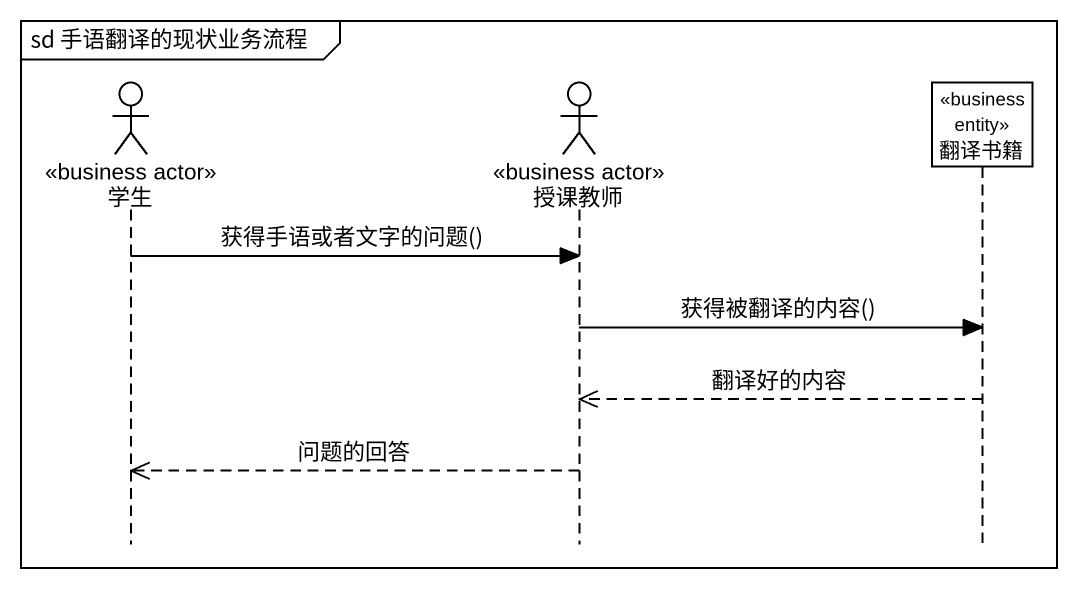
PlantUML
@startuml
mainframe sd 手语翻译的现状业务流程
hide footbox
actor 学生 <<business actor>>
actor 授课教师 <<business actor>>
participant 翻译书籍 <<business entity>>

学生 -> 授课教师 : 获得手语或者文字的问题()
授课教师 -> 翻译书籍 : 获得被翻译的内容()
翻译书籍 -->> 授课教师 : 翻译好的内容
授课教师 -->> 学生 : 问题的回答
@enduml
